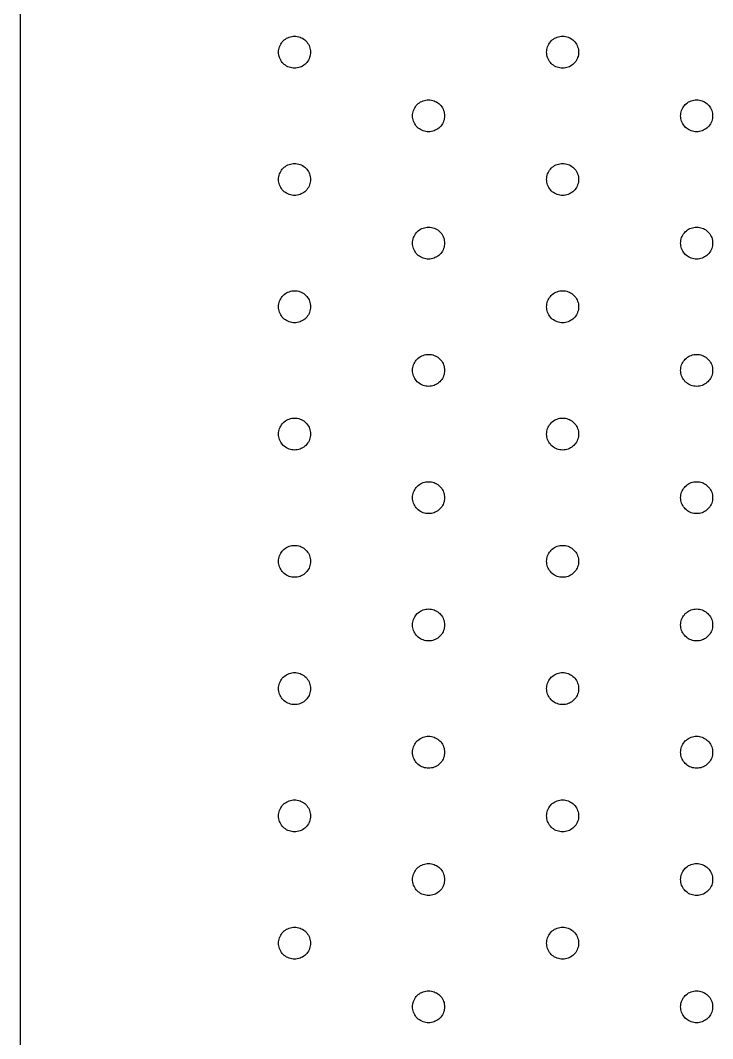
# Model space of a CAD drawing. Header units: millimetres. Extents: x 42 to 3058, y 353 to 2599.
# Drawn here: x 2550 to 2731.8, y 926.7 to 1194.1 of the extents above; entities that cross this region are included whole.
import ezdxf

# ---------------------------------------------------------------- set-up
doc = ezdxf.new("R2010")
doc.units = ezdxf.units.MM
doc.layers.add('DRAWING', color=7, linetype='Continuous')

msp = doc.modelspace()

# ---------------------------------------------------------------- linework, layer by layer
at = {"layer": 'DRAWING', "linetype": 'CONTINUOUS', "true_color": 0x111111}
msp.add_line((2550, 500), (2550, 1930), dxfattribs=at)
for points in [[(2626.2, 1185.75), (2626.18, 1185.38), (2626.14, 1185.02), (2626.06, 1184.66), (2625.95, 1184.31), (2625.81, 1183.97), (2625.64, 1183.65), (2625.44, 1183.34), (2625.22, 1183.05), (2624.97, 1182.78), (2624.7, 1182.53), (2624.41, 1182.31), (2624.1, 1182.11), (2623.77, 1181.94), (2623.44, 1181.8), (2623.09, 1181.69), (2622.73, 1181.61), (2622.37, 1181.57), (2622, 1181.55), (2621.63, 1181.57), (2621.27, 1181.61), (2620.91, 1181.69), (2620.56, 1181.8), (2620.23, 1181.94), (2619.9, 1182.11), (2619.59, 1182.31), (2619.3, 1182.53), (2619.03, 1182.78), (2618.78, 1183.05), (2618.56, 1183.34), (2618.36, 1183.65), (2618.19, 1183.97), (2618.05, 1184.31), (2617.94, 1184.66), (2617.86, 1185.02), (2617.82, 1185.38), (2617.8, 1185.75), (2617.82, 1186.12), (2617.86, 1186.48), (2617.94, 1186.84), (2618.05, 1187.19), (2618.19, 1187.52), (2618.36, 1187.85), (2618.56, 1188.16), (2618.78, 1188.45), (2619.03, 1188.72), (2619.3, 1188.97), (2619.59, 1189.19), (2619.9, 1189.39), (2620.23, 1189.56), (2620.56, 1189.7), (2620.91, 1189.81), (2621.27, 1189.89), (2621.63, 1189.93), (2622, 1189.95), (2622.37, 1189.93), (2622.73, 1189.89), (2623.09, 1189.81), (2623.44, 1189.7), (2623.77, 1189.56), (2624.1, 1189.39), (2624.41, 1189.19), (2624.7, 1188.97), (2624.97, 1188.72), (2625.22, 1188.45), (2625.44, 1188.16), (2625.64, 1187.85), (2625.81, 1187.52), (2625.95, 1187.19), (2626.06, 1186.84), (2626.14, 1186.48), (2626.18, 1186.12), (2626.2, 1185.75)], [(2696.6, 1185.75), (2696.58, 1185.38), (2696.54, 1185.02), (2696.46, 1184.66), (2696.35, 1184.31), (2696.21, 1183.97), (2696.04, 1183.65), (2695.84, 1183.34), (2695.62, 1183.05), (2695.37, 1182.78), (2695.1, 1182.53), (2694.81, 1182.31), (2694.5, 1182.11), (2694.17, 1181.94), (2693.84, 1181.8), (2693.49, 1181.69), (2693.13, 1181.61), (2692.77, 1181.57), (2692.4, 1181.55), (2692.03, 1181.57), (2691.67, 1181.61), (2691.31, 1181.69), (2690.96, 1181.8), (2690.63, 1181.94), (2690.3, 1182.11), (2689.99, 1182.31), (2689.7, 1182.53), (2689.43, 1182.78), (2689.18, 1183.05), (2688.96, 1183.34), (2688.76, 1183.65), (2688.59, 1183.97), (2688.45, 1184.31), (2688.34, 1184.66), (2688.26, 1185.02), (2688.22, 1185.38), (2688.2, 1185.75), (2688.22, 1186.12), (2688.26, 1186.48), (2688.34, 1186.84), (2688.45, 1187.19), (2688.59, 1187.52), (2688.76, 1187.85), (2688.96, 1188.16), (2689.18, 1188.45), (2689.43, 1188.72), (2689.7, 1188.97), (2689.99, 1189.19), (2690.3, 1189.39), (2690.63, 1189.56), (2690.96, 1189.7), (2691.31, 1189.81), (2691.67, 1189.89), (2692.03, 1189.93), (2692.4, 1189.95), (2692.77, 1189.93), (2693.13, 1189.89), (2693.49, 1189.81), (2693.84, 1189.7), (2694.17, 1189.56), (2694.5, 1189.39), (2694.81, 1189.19), (2695.1, 1188.97), (2695.37, 1188.72), (2695.62, 1188.45), (2695.84, 1188.16), (2696.04, 1187.85), (2696.21, 1187.52), (2696.35, 1187.19), (2696.46, 1186.84), (2696.54, 1186.48), (2696.58, 1186.12), (2696.6, 1185.75)], [(2661.4, 1169.03), (2661.38, 1168.67), (2661.34, 1168.31), (2661.26, 1167.95), (2661.15, 1167.6), (2661.01, 1167.26), (2660.84, 1166.93), (2660.64, 1166.63), (2660.42, 1166.33), (2660.17, 1166.06), (2659.9, 1165.82), (2659.61, 1165.59), (2659.3, 1165.4), (2658.97, 1165.23), (2658.64, 1165.09), (2658.29, 1164.98), (2657.93, 1164.9), (2657.57, 1164.85), (2657.2, 1164.83), (2656.83, 1164.85), (2656.47, 1164.9), (2656.11, 1164.98), (2655.76, 1165.09), (2655.43, 1165.23), (2655.1, 1165.4), (2654.79, 1165.59), (2654.5, 1165.82), (2654.23, 1166.06), (2653.98, 1166.33), (2653.76, 1166.63), (2653.56, 1166.93), (2653.39, 1167.26), (2653.25, 1167.6), (2653.14, 1167.95), (2653.06, 1168.31), (2653.02, 1168.67), (2653, 1169.03), (2653.02, 1169.4), (2653.06, 1169.76), (2653.14, 1170.12), (2653.25, 1170.47), (2653.39, 1170.81), (2653.56, 1171.13), (2653.76, 1171.44), (2653.98, 1171.73), (2654.23, 1172), (2654.5, 1172.25), (2654.79, 1172.47), (2655.1, 1172.67), (2655.43, 1172.84), (2655.76, 1172.98), (2656.11, 1173.09), (2656.47, 1173.17), (2656.83, 1173.22), (2657.2, 1173.23), (2657.57, 1173.22), (2657.93, 1173.17), (2658.29, 1173.09), (2658.64, 1172.98), (2658.97, 1172.84), (2659.3, 1172.67), (2659.61, 1172.47), (2659.9, 1172.25), (2660.17, 1172), (2660.42, 1171.73), (2660.64, 1171.44), (2660.84, 1171.13), (2661.01, 1170.81), (2661.15, 1170.47), (2661.26, 1170.12), (2661.34, 1169.76), (2661.38, 1169.4), (2661.4, 1169.03)], [(2731.8, 1169.03), (2731.78, 1168.67), (2731.74, 1168.31), (2731.66, 1167.95), (2731.55, 1167.6), (2731.41, 1167.26), (2731.24, 1166.93), (2731.04, 1166.63), (2730.82, 1166.33), (2730.57, 1166.06), (2730.3, 1165.82), (2730.01, 1165.59), (2729.7, 1165.4), (2729.37, 1165.23), (2729.04, 1165.09), (2728.69, 1164.98), (2728.33, 1164.9), (2727.97, 1164.85), (2727.6, 1164.83), (2727.23, 1164.85), (2726.87, 1164.9), (2726.51, 1164.98), (2726.16, 1165.09), (2725.83, 1165.23), (2725.5, 1165.4), (2725.19, 1165.59), (2724.9, 1165.82), (2724.63, 1166.06), (2724.38, 1166.33), (2724.16, 1166.63), (2723.96, 1166.93), (2723.79, 1167.26), (2723.65, 1167.6), (2723.54, 1167.95), (2723.46, 1168.31), (2723.42, 1168.67), (2723.4, 1169.03), (2723.42, 1169.4), (2723.46, 1169.76), (2723.54, 1170.12), (2723.65, 1170.47), (2723.79, 1170.81), (2723.96, 1171.13), (2724.16, 1171.44), (2724.38, 1171.73), (2724.63, 1172), (2724.9, 1172.25), (2725.19, 1172.47), (2725.5, 1172.67), (2725.83, 1172.84), (2726.16, 1172.98), (2726.51, 1173.09), (2726.87, 1173.17), (2727.23, 1173.22), (2727.6, 1173.23), (2727.97, 1173.22), (2728.33, 1173.17), (2728.69, 1173.09), (2729.04, 1172.98), (2729.37, 1172.84), (2729.7, 1172.67), (2730.01, 1172.47), (2730.3, 1172.25), (2730.57, 1172), (2730.82, 1171.73), (2731.04, 1171.44), (2731.24, 1171.13), (2731.41, 1170.81), (2731.55, 1170.47), (2731.66, 1170.12), (2731.74, 1169.76), (2731.78, 1169.4), (2731.8, 1169.03)], [(2626.2, 1152.32), (2626.18, 1151.95), (2626.14, 1151.59), (2626.06, 1151.23), (2625.95, 1150.88), (2625.81, 1150.54), (2625.64, 1150.22), (2625.44, 1149.91), (2625.22, 1149.62), (2624.97, 1149.35), (2624.7, 1149.1), (2624.41, 1148.88), (2624.1, 1148.68), (2623.77, 1148.51), (2623.44, 1148.37), (2623.09, 1148.26), (2622.73, 1148.18), (2622.37, 1148.14), (2622, 1148.12), (2621.63, 1148.14), (2621.27, 1148.18), (2620.91, 1148.26), (2620.56, 1148.37), (2620.23, 1148.51), (2619.9, 1148.68), (2619.59, 1148.88), (2619.3, 1149.1), (2619.03, 1149.35), (2618.78, 1149.62), (2618.56, 1149.91), (2618.36, 1150.22), (2618.19, 1150.54), (2618.05, 1150.88), (2617.94, 1151.23), (2617.86, 1151.59), (2617.82, 1151.95), (2617.8, 1152.32), (2617.82, 1152.69), (2617.86, 1153.05), (2617.94, 1153.41), (2618.05, 1153.76), (2618.19, 1154.09), (2618.36, 1154.42), (2618.56, 1154.73), (2618.78, 1155.02), (2619.03, 1155.29), (2619.3, 1155.54), (2619.59, 1155.76), (2619.9, 1155.96), (2620.23, 1156.13), (2620.56, 1156.27), (2620.91, 1156.38), (2621.27, 1156.46), (2621.63, 1156.5), (2622, 1156.52), (2622.37, 1156.5), (2622.73, 1156.46), (2623.09, 1156.38), (2623.44, 1156.27), (2623.77, 1156.13), (2624.1, 1155.96), (2624.41, 1155.76), (2624.7, 1155.54), (2624.97, 1155.29), (2625.22, 1155.02), (2625.44, 1154.73), (2625.64, 1154.42), (2625.81, 1154.09), (2625.95, 1153.76), (2626.06, 1153.41), (2626.14, 1153.05), (2626.18, 1152.69), (2626.2, 1152.32)], [(2696.6, 1152.32), (2696.58, 1151.95), (2696.54, 1151.59), (2696.46, 1151.23), (2696.35, 1150.88), (2696.21, 1150.54), (2696.04, 1150.22), (2695.84, 1149.91), (2695.62, 1149.62), (2695.37, 1149.35), (2695.1, 1149.1), (2694.81, 1148.88), (2694.5, 1148.68), (2694.17, 1148.51), (2693.84, 1148.37), (2693.49, 1148.26), (2693.13, 1148.18), (2692.77, 1148.14), (2692.4, 1148.12), (2692.03, 1148.14), (2691.67, 1148.18), (2691.31, 1148.26), (2690.96, 1148.37), (2690.63, 1148.51), (2690.3, 1148.68), (2689.99, 1148.88), (2689.7, 1149.1), (2689.43, 1149.35), (2689.18, 1149.62), (2688.96, 1149.91), (2688.76, 1150.22), (2688.59, 1150.54), (2688.45, 1150.88), (2688.34, 1151.23), (2688.26, 1151.59), (2688.22, 1151.95), (2688.2, 1152.32), (2688.22, 1152.69), (2688.26, 1153.05), (2688.34, 1153.41), (2688.45, 1153.76), (2688.59, 1154.09), (2688.76, 1154.42), (2688.96, 1154.73), (2689.18, 1155.02), (2689.43, 1155.29), (2689.7, 1155.54), (2689.99, 1155.76), (2690.3, 1155.96), (2690.63, 1156.13), (2690.96, 1156.27), (2691.31, 1156.38), (2691.67, 1156.46), (2692.03, 1156.5), (2692.4, 1156.52), (2692.77, 1156.5), (2693.13, 1156.46), (2693.49, 1156.38), (2693.84, 1156.27), (2694.17, 1156.13), (2694.5, 1155.96), (2694.81, 1155.76), (2695.1, 1155.54), (2695.37, 1155.29), (2695.62, 1155.02), (2695.84, 1154.73), (2696.04, 1154.42), (2696.21, 1154.09), (2696.35, 1153.76), (2696.46, 1153.41), (2696.54, 1153.05), (2696.58, 1152.69), (2696.6, 1152.32)], [(2661.4, 1135.61), (2661.38, 1135.24), (2661.34, 1134.88), (2661.26, 1134.52), (2661.15, 1134.17), (2661.01, 1133.83), (2660.84, 1133.51), (2660.64, 1133.2), (2660.42, 1132.91), (2660.17, 1132.64), (2659.9, 1132.39), (2659.61, 1132.16), (2659.3, 1131.97), (2658.97, 1131.8), (2658.64, 1131.66), (2658.29, 1131.55), (2657.93, 1131.47), (2657.57, 1131.42), (2657.2, 1131.41), (2656.83, 1131.42), (2656.47, 1131.47), (2656.11, 1131.55), (2655.76, 1131.66), (2655.43, 1131.8), (2655.1, 1131.97), (2654.79, 1132.16), (2654.5, 1132.39), (2654.23, 1132.64), (2653.98, 1132.91), (2653.76, 1133.2), (2653.56, 1133.51), (2653.39, 1133.83), (2653.25, 1134.17), (2653.14, 1134.52), (2653.06, 1134.88), (2653.02, 1135.24), (2653, 1135.61), (2653.02, 1135.97), (2653.06, 1136.33), (2653.14, 1136.69), (2653.25, 1137.04), (2653.39, 1137.38), (2653.56, 1137.71), (2653.76, 1138.01), (2653.98, 1138.3), (2654.23, 1138.57), (2654.5, 1138.82), (2654.79, 1139.05), (2655.1, 1139.24), (2655.43, 1139.41), (2655.76, 1139.55), (2656.11, 1139.66), (2656.47, 1139.74), (2656.83, 1139.79), (2657.2, 1139.81), (2657.57, 1139.79), (2657.93, 1139.74), (2658.29, 1139.66), (2658.64, 1139.55), (2658.97, 1139.41), (2659.3, 1139.24), (2659.61, 1139.05), (2659.9, 1138.82), (2660.17, 1138.57), (2660.42, 1138.3), (2660.64, 1138.01), (2660.84, 1137.71), (2661.01, 1137.38), (2661.15, 1137.04), (2661.26, 1136.69), (2661.34, 1136.33), (2661.38, 1135.97), (2661.4, 1135.61)], [(2731.8, 1135.61), (2731.78, 1135.24), (2731.74, 1134.88), (2731.66, 1134.52), (2731.55, 1134.17), (2731.41, 1133.83), (2731.24, 1133.51), (2731.04, 1133.2), (2730.82, 1132.91), (2730.57, 1132.64), (2730.3, 1132.39), (2730.01, 1132.16), (2729.7, 1131.97), (2729.37, 1131.8), (2729.04, 1131.66), (2728.69, 1131.55), (2728.33, 1131.47), (2727.97, 1131.42), (2727.6, 1131.41), (2727.23, 1131.42), (2726.87, 1131.47), (2726.51, 1131.55), (2726.16, 1131.66), (2725.83, 1131.8), (2725.5, 1131.97), (2725.19, 1132.16), (2724.9, 1132.39), (2724.63, 1132.64), (2724.38, 1132.91), (2724.16, 1133.2), (2723.96, 1133.51), (2723.79, 1133.83), (2723.65, 1134.17), (2723.54, 1134.52), (2723.46, 1134.88), (2723.42, 1135.24), (2723.4, 1135.61), (2723.42, 1135.97), (2723.46, 1136.33), (2723.54, 1136.69), (2723.65, 1137.04), (2723.79, 1137.38), (2723.96, 1137.71), (2724.16, 1138.01), (2724.38, 1138.3), (2724.63, 1138.57), (2724.9, 1138.82), (2725.19, 1139.05), (2725.5, 1139.24), (2725.83, 1139.41), (2726.16, 1139.55), (2726.51, 1139.66), (2726.87, 1139.74), (2727.23, 1139.79), (2727.6, 1139.81), (2727.97, 1139.79), (2728.33, 1139.74), (2728.69, 1139.66), (2729.04, 1139.55), (2729.37, 1139.41), (2729.7, 1139.24), (2730.01, 1139.05), (2730.3, 1138.82), (2730.57, 1138.57), (2730.82, 1138.3), (2731.04, 1138.01), (2731.24, 1137.71), (2731.41, 1137.38), (2731.55, 1137.04), (2731.66, 1136.69), (2731.74, 1136.33), (2731.78, 1135.97), (2731.8, 1135.61)], [(2626.2, 1118.89), (2626.18, 1118.52), (2626.14, 1118.16), (2626.06, 1117.8), (2625.95, 1117.45), (2625.81, 1117.12), (2625.64, 1116.79), (2625.44, 1116.48), (2625.22, 1116.19), (2624.97, 1115.92), (2624.7, 1115.67), (2624.41, 1115.45), (2624.1, 1115.25), (2623.77, 1115.08), (2623.44, 1114.94), (2623.09, 1114.83), (2622.73, 1114.75), (2622.37, 1114.71), (2622, 1114.69), (2621.63, 1114.71), (2621.27, 1114.75), (2620.91, 1114.83), (2620.56, 1114.94), (2620.23, 1115.08), (2619.9, 1115.25), (2619.59, 1115.45), (2619.3, 1115.67), (2619.03, 1115.92), (2618.78, 1116.19), (2618.56, 1116.48), (2618.36, 1116.79), (2618.19, 1117.12), (2618.05, 1117.45), (2617.94, 1117.8), (2617.86, 1118.16), (2617.82, 1118.52), (2617.8, 1118.89), (2617.82, 1119.26), (2617.86, 1119.62), (2617.94, 1119.98), (2618.05, 1120.33), (2618.19, 1120.67), (2618.36, 1120.99), (2618.56, 1121.3), (2618.78, 1121.59), (2619.03, 1121.86), (2619.3, 1122.11), (2619.59, 1122.33), (2619.9, 1122.53), (2620.23, 1122.7), (2620.56, 1122.84), (2620.91, 1122.95), (2621.27, 1123.03), (2621.63, 1123.07), (2622, 1123.09), (2622.37, 1123.07), (2622.73, 1123.03), (2623.09, 1122.95), (2623.44, 1122.84), (2623.77, 1122.7), (2624.1, 1122.53), (2624.41, 1122.33), (2624.7, 1122.11), (2624.97, 1121.86), (2625.22, 1121.59), (2625.44, 1121.3), (2625.64, 1120.99), (2625.81, 1120.67), (2625.95, 1120.33), (2626.06, 1119.98), (2626.14, 1119.62), (2626.18, 1119.26), (2626.2, 1118.89)], [(2696.6, 1118.89), (2696.58, 1118.52), (2696.54, 1118.16), (2696.46, 1117.8), (2696.35, 1117.45), (2696.21, 1117.12), (2696.04, 1116.79), (2695.84, 1116.48), (2695.62, 1116.19), (2695.37, 1115.92), (2695.1, 1115.67), (2694.81, 1115.45), (2694.5, 1115.25), (2694.17, 1115.08), (2693.84, 1114.94), (2693.49, 1114.83), (2693.13, 1114.75), (2692.77, 1114.71), (2692.4, 1114.69), (2692.03, 1114.71), (2691.67, 1114.75), (2691.31, 1114.83), (2690.96, 1114.94), (2690.63, 1115.08), (2690.3, 1115.25), (2689.99, 1115.45), (2689.7, 1115.67), (2689.43, 1115.92), (2689.18, 1116.19), (2688.96, 1116.48), (2688.76, 1116.79), (2688.59, 1117.12), (2688.45, 1117.45), (2688.34, 1117.8), (2688.26, 1118.16), (2688.22, 1118.52), (2688.2, 1118.89), (2688.22, 1119.26), (2688.26, 1119.62), (2688.34, 1119.98), (2688.45, 1120.33), (2688.59, 1120.67), (2688.76, 1120.99), (2688.96, 1121.3), (2689.18, 1121.59), (2689.43, 1121.86), (2689.7, 1122.11), (2689.99, 1122.33), (2690.3, 1122.53), (2690.63, 1122.7), (2690.96, 1122.84), (2691.31, 1122.95), (2691.67, 1123.03), (2692.03, 1123.07), (2692.4, 1123.09), (2692.77, 1123.07), (2693.13, 1123.03), (2693.49, 1122.95), (2693.84, 1122.84), (2694.17, 1122.7), (2694.5, 1122.53), (2694.81, 1122.33), (2695.1, 1122.11), (2695.37, 1121.86), (2695.62, 1121.59), (2695.84, 1121.3), (2696.04, 1120.99), (2696.21, 1120.67), (2696.35, 1120.33), (2696.46, 1119.98), (2696.54, 1119.62), (2696.58, 1119.26), (2696.6, 1118.89)], [(2661.4, 1102.18), (2661.38, 1101.81), (2661.34, 1101.45), (2661.26, 1101.09), (2661.15, 1100.74), (2661.01, 1100.4), (2660.84, 1100.08), (2660.64, 1099.77), (2660.42, 1099.48), (2660.17, 1099.21), (2659.9, 1098.96), (2659.61, 1098.74), (2659.3, 1098.54), (2658.97, 1098.37), (2658.64, 1098.23), (2658.29, 1098.12), (2657.93, 1098.04), (2657.57, 1097.99), (2657.2, 1097.98), (2656.83, 1097.99), (2656.47, 1098.04), (2656.11, 1098.12), (2655.76, 1098.23), (2655.43, 1098.37), (2655.1, 1098.54), (2654.79, 1098.74), (2654.5, 1098.96), (2654.23, 1099.21), (2653.98, 1099.48), (2653.76, 1099.77), (2653.56, 1100.08), (2653.39, 1100.4), (2653.25, 1100.74), (2653.14, 1101.09), (2653.06, 1101.45), (2653.02, 1101.81), (2653, 1102.18), (2653.02, 1102.54), (2653.06, 1102.9), (2653.14, 1103.26), (2653.25, 1103.61), (2653.39, 1103.95), (2653.56, 1104.28), (2653.76, 1104.58), (2653.98, 1104.88), (2654.23, 1105.15), (2654.5, 1105.39), (2654.79, 1105.62), (2655.1, 1105.81), (2655.43, 1105.98), (2655.76, 1106.12), (2656.11, 1106.23), (2656.47, 1106.31), (2656.83, 1106.36), (2657.2, 1106.38), (2657.57, 1106.36), (2657.93, 1106.31), (2658.29, 1106.23), (2658.64, 1106.12), (2658.97, 1105.98), (2659.3, 1105.81), (2659.61, 1105.62), (2659.9, 1105.39), (2660.17, 1105.15), (2660.42, 1104.88), (2660.64, 1104.58), (2660.84, 1104.28), (2661.01, 1103.95), (2661.15, 1103.61), (2661.26, 1103.26), (2661.34, 1102.9), (2661.38, 1102.54), (2661.4, 1102.18)], [(2731.8, 1102.18), (2731.78, 1101.81), (2731.74, 1101.45), (2731.66, 1101.09), (2731.55, 1100.74), (2731.41, 1100.4), (2731.24, 1100.08), (2731.04, 1099.77), (2730.82, 1099.48), (2730.57, 1099.21), (2730.3, 1098.96), (2730.01, 1098.74), (2729.7, 1098.54), (2729.37, 1098.37), (2729.04, 1098.23), (2728.69, 1098.12), (2728.33, 1098.04), (2727.97, 1097.99), (2727.6, 1097.98), (2727.23, 1097.99), (2726.87, 1098.04), (2726.51, 1098.12), (2726.16, 1098.23), (2725.83, 1098.37), (2725.5, 1098.54), (2725.19, 1098.74), (2724.9, 1098.96), (2724.63, 1099.21), (2724.38, 1099.48), (2724.16, 1099.77), (2723.96, 1100.08), (2723.79, 1100.4), (2723.65, 1100.74), (2723.54, 1101.09), (2723.46, 1101.45), (2723.42, 1101.81), (2723.4, 1102.18), (2723.42, 1102.54), (2723.46, 1102.9), (2723.54, 1103.26), (2723.65, 1103.61), (2723.79, 1103.95), (2723.96, 1104.28), (2724.16, 1104.58), (2724.38, 1104.88), (2724.63, 1105.15), (2724.9, 1105.39), (2725.19, 1105.62), (2725.5, 1105.81), (2725.83, 1105.98), (2726.16, 1106.12), (2726.51, 1106.23), (2726.87, 1106.31), (2727.23, 1106.36), (2727.6, 1106.38), (2727.97, 1106.36), (2728.33, 1106.31), (2728.69, 1106.23), (2729.04, 1106.12), (2729.37, 1105.98), (2729.7, 1105.81), (2730.01, 1105.62), (2730.3, 1105.39), (2730.57, 1105.15), (2730.82, 1104.88), (2731.04, 1104.58), (2731.24, 1104.28), (2731.41, 1103.95), (2731.55, 1103.61), (2731.66, 1103.26), (2731.74, 1102.9), (2731.78, 1102.54), (2731.8, 1102.18)], [(2626.2, 1085.46), (2626.18, 1085.09), (2626.14, 1084.73), (2626.06, 1084.37), (2625.95, 1084.02), (2625.81, 1083.69), (2625.64, 1083.36), (2625.44, 1083.05), (2625.22, 1082.76), (2624.97, 1082.49), (2624.7, 1082.24), (2624.41, 1082.02), (2624.1, 1081.82), (2623.77, 1081.65), (2623.44, 1081.51), (2623.09, 1081.4), (2622.73, 1081.32), (2622.37, 1081.28), (2622, 1081.26), (2621.63, 1081.28), (2621.27, 1081.32), (2620.91, 1081.4), (2620.56, 1081.51), (2620.23, 1081.65), (2619.9, 1081.82), (2619.59, 1082.02), (2619.3, 1082.24), (2619.03, 1082.49), (2618.78, 1082.76), (2618.56, 1083.05), (2618.36, 1083.36), (2618.19, 1083.69), (2618.05, 1084.02), (2617.94, 1084.37), (2617.86, 1084.73), (2617.82, 1085.09), (2617.8, 1085.46), (2617.82, 1085.83), (2617.86, 1086.19), (2617.94, 1086.55), (2618.05, 1086.9), (2618.19, 1087.24), (2618.36, 1087.56), (2618.56, 1087.87), (2618.78, 1088.16), (2619.03, 1088.43), (2619.3, 1088.68), (2619.59, 1088.9), (2619.9, 1089.1), (2620.23, 1089.27), (2620.56, 1089.41), (2620.91, 1089.52), (2621.27, 1089.6), (2621.63, 1089.64), (2622, 1089.66), (2622.37, 1089.64), (2622.73, 1089.6), (2623.09, 1089.52), (2623.44, 1089.41), (2623.77, 1089.27), (2624.1, 1089.1), (2624.41, 1088.9), (2624.7, 1088.68), (2624.97, 1088.43), (2625.22, 1088.16), (2625.44, 1087.87), (2625.64, 1087.56), (2625.81, 1087.24), (2625.95, 1086.9), (2626.06, 1086.55), (2626.14, 1086.19), (2626.18, 1085.83), (2626.2, 1085.46)], [(2696.6, 1085.46), (2696.58, 1085.09), (2696.54, 1084.73), (2696.46, 1084.37), (2696.35, 1084.02), (2696.21, 1083.69), (2696.04, 1083.36), (2695.84, 1083.05), (2695.62, 1082.76), (2695.37, 1082.49), (2695.1, 1082.24), (2694.81, 1082.02), (2694.5, 1081.82), (2694.17, 1081.65), (2693.84, 1081.51), (2693.49, 1081.4), (2693.13, 1081.32), (2692.77, 1081.28), (2692.4, 1081.26), (2692.03, 1081.28), (2691.67, 1081.32), (2691.31, 1081.4), (2690.96, 1081.51), (2690.63, 1081.65), (2690.3, 1081.82), (2689.99, 1082.02), (2689.7, 1082.24), (2689.43, 1082.49), (2689.18, 1082.76), (2688.96, 1083.05), (2688.76, 1083.36), (2688.59, 1083.69), (2688.45, 1084.02), (2688.34, 1084.37), (2688.26, 1084.73), (2688.22, 1085.09), (2688.2, 1085.46), (2688.22, 1085.83), (2688.26, 1086.19), (2688.34, 1086.55), (2688.45, 1086.9), (2688.59, 1087.24), (2688.76, 1087.56), (2688.96, 1087.87), (2689.18, 1088.16), (2689.43, 1088.43), (2689.7, 1088.68), (2689.99, 1088.9), (2690.3, 1089.1), (2690.63, 1089.27), (2690.96, 1089.41), (2691.31, 1089.52), (2691.67, 1089.6), (2692.03, 1089.64), (2692.4, 1089.66), (2692.77, 1089.64), (2693.13, 1089.6), (2693.49, 1089.52), (2693.84, 1089.41), (2694.17, 1089.27), (2694.5, 1089.1), (2694.81, 1088.9), (2695.1, 1088.68), (2695.37, 1088.43), (2695.62, 1088.16), (2695.84, 1087.87), (2696.04, 1087.56), (2696.21, 1087.24), (2696.35, 1086.9), (2696.46, 1086.55), (2696.54, 1086.19), (2696.58, 1085.83), (2696.6, 1085.46)], [(2661.4, 1068.75), (2661.38, 1068.38), (2661.34, 1068.02), (2661.26, 1067.66), (2661.15, 1067.31), (2661.01, 1066.97), (2660.84, 1066.65), (2660.64, 1066.34), (2660.42, 1066.05), (2660.17, 1065.78), (2659.9, 1065.53), (2659.61, 1065.31), (2659.3, 1065.11), (2658.97, 1064.94), (2658.64, 1064.8), (2658.29, 1064.69), (2657.93, 1064.61), (2657.57, 1064.56), (2657.2, 1064.55), (2656.83, 1064.56), (2656.47, 1064.61), (2656.11, 1064.69), (2655.76, 1064.8), (2655.43, 1064.94), (2655.1, 1065.11), (2654.79, 1065.31), (2654.5, 1065.53), (2654.23, 1065.78), (2653.98, 1066.05), (2653.76, 1066.34), (2653.56, 1066.65), (2653.39, 1066.97), (2653.25, 1067.31), (2653.14, 1067.66), (2653.06, 1068.02), (2653.02, 1068.38), (2653, 1068.75), (2653.02, 1069.11), (2653.06, 1069.48), (2653.14, 1069.83), (2653.25, 1070.18), (2653.39, 1070.52), (2653.56, 1070.85), (2653.76, 1071.16), (2653.98, 1071.45), (2654.23, 1071.72), (2654.5, 1071.96), (2654.79, 1072.19), (2655.1, 1072.38), (2655.43, 1072.55), (2655.76, 1072.69), (2656.11, 1072.8), (2656.47, 1072.88), (2656.83, 1072.93), (2657.2, 1072.95), (2657.57, 1072.93), (2657.93, 1072.88), (2658.29, 1072.8), (2658.64, 1072.69), (2658.97, 1072.55), (2659.3, 1072.38), (2659.61, 1072.19), (2659.9, 1071.96), (2660.17, 1071.72), (2660.42, 1071.45), (2660.64, 1071.16), (2660.84, 1070.85), (2661.01, 1070.52), (2661.15, 1070.18), (2661.26, 1069.83), (2661.34, 1069.48), (2661.38, 1069.11), (2661.4, 1068.75)], [(2731.8, 1068.75), (2731.78, 1068.38), (2731.74, 1068.02), (2731.66, 1067.66), (2731.55, 1067.31), (2731.41, 1066.97), (2731.24, 1066.65), (2731.04, 1066.34), (2730.82, 1066.05), (2730.57, 1065.78), (2730.3, 1065.53), (2730.01, 1065.31), (2729.7, 1065.11), (2729.37, 1064.94), (2729.04, 1064.8), (2728.69, 1064.69), (2728.33, 1064.61), (2727.97, 1064.56), (2727.6, 1064.55), (2727.23, 1064.56), (2726.87, 1064.61), (2726.51, 1064.69), (2726.16, 1064.8), (2725.83, 1064.94), (2725.5, 1065.11), (2725.19, 1065.31), (2724.9, 1065.53), (2724.63, 1065.78), (2724.38, 1066.05), (2724.16, 1066.34), (2723.96, 1066.65), (2723.79, 1066.97), (2723.65, 1067.31), (2723.54, 1067.66), (2723.46, 1068.02), (2723.42, 1068.38), (2723.4, 1068.75), (2723.42, 1069.11), (2723.46, 1069.48), (2723.54, 1069.83), (2723.65, 1070.18), (2723.79, 1070.52), (2723.96, 1070.85), (2724.16, 1071.16), (2724.38, 1071.45), (2724.63, 1071.72), (2724.9, 1071.96), (2725.19, 1072.19), (2725.5, 1072.38), (2725.83, 1072.55), (2726.16, 1072.69), (2726.51, 1072.8), (2726.87, 1072.88), (2727.23, 1072.93), (2727.6, 1072.95), (2727.97, 1072.93), (2728.33, 1072.88), (2728.69, 1072.8), (2729.04, 1072.69), (2729.37, 1072.55), (2729.7, 1072.38), (2730.01, 1072.19), (2730.3, 1071.96), (2730.57, 1071.72), (2730.82, 1071.45), (2731.04, 1071.16), (2731.24, 1070.85), (2731.41, 1070.52), (2731.55, 1070.18), (2731.66, 1069.83), (2731.74, 1069.48), (2731.78, 1069.11), (2731.8, 1068.75)], [(2626.2, 1052.03), (2626.18, 1051.67), (2626.14, 1051.3), (2626.06, 1050.94), (2625.95, 1050.59), (2625.81, 1050.26), (2625.64, 1049.93), (2625.44, 1049.62), (2625.22, 1049.33), (2624.97, 1049.06), (2624.7, 1048.81), (2624.41, 1048.59), (2624.1, 1048.39), (2623.77, 1048.22), (2623.44, 1048.08), (2623.09, 1047.97), (2622.73, 1047.9), (2622.37, 1047.85), (2622, 1047.83), (2621.63, 1047.85), (2621.27, 1047.9), (2620.91, 1047.97), (2620.56, 1048.08), (2620.23, 1048.22), (2619.9, 1048.39), (2619.59, 1048.59), (2619.3, 1048.81), (2619.03, 1049.06), (2618.78, 1049.33), (2618.56, 1049.62), (2618.36, 1049.93), (2618.19, 1050.26), (2618.05, 1050.59), (2617.94, 1050.94), (2617.86, 1051.3), (2617.82, 1051.67), (2617.8, 1052.03), (2617.82, 1052.4), (2617.86, 1052.76), (2617.94, 1053.12), (2618.05, 1053.47), (2618.19, 1053.81), (2618.36, 1054.13), (2618.56, 1054.44), (2618.78, 1054.73), (2619.03, 1055), (2619.3, 1055.25), (2619.59, 1055.47), (2619.9, 1055.67), (2620.23, 1055.84), (2620.56, 1055.98), (2620.91, 1056.09), (2621.27, 1056.17), (2621.63, 1056.22), (2622, 1056.23), (2622.37, 1056.22), (2622.73, 1056.17), (2623.09, 1056.09), (2623.44, 1055.98), (2623.77, 1055.84), (2624.1, 1055.67), (2624.41, 1055.47), (2624.7, 1055.25), (2624.97, 1055), (2625.22, 1054.73), (2625.44, 1054.44), (2625.64, 1054.13), (2625.81, 1053.81), (2625.95, 1053.47), (2626.06, 1053.12), (2626.14, 1052.76), (2626.18, 1052.4), (2626.2, 1052.03)], [(2696.6, 1052.03), (2696.58, 1051.67), (2696.54, 1051.3), (2696.46, 1050.94), (2696.35, 1050.59), (2696.21, 1050.26), (2696.04, 1049.93), (2695.84, 1049.62), (2695.62, 1049.33), (2695.37, 1049.06), (2695.1, 1048.81), (2694.81, 1048.59), (2694.5, 1048.39), (2694.17, 1048.22), (2693.84, 1048.08), (2693.49, 1047.97), (2693.13, 1047.9), (2692.77, 1047.85), (2692.4, 1047.83), (2692.03, 1047.85), (2691.67, 1047.9), (2691.31, 1047.97), (2690.96, 1048.08), (2690.63, 1048.22), (2690.3, 1048.39), (2689.99, 1048.59), (2689.7, 1048.81), (2689.43, 1049.06), (2689.18, 1049.33), (2688.96, 1049.62), (2688.76, 1049.93), (2688.59, 1050.26), (2688.45, 1050.59), (2688.34, 1050.94), (2688.26, 1051.3), (2688.22, 1051.67), (2688.2, 1052.03), (2688.22, 1052.4), (2688.26, 1052.76), (2688.34, 1053.12), (2688.45, 1053.47), (2688.59, 1053.81), (2688.76, 1054.13), (2688.96, 1054.44), (2689.18, 1054.73), (2689.43, 1055), (2689.7, 1055.25), (2689.99, 1055.47), (2690.3, 1055.67), (2690.63, 1055.84), (2690.96, 1055.98), (2691.31, 1056.09), (2691.67, 1056.17), (2692.03, 1056.22), (2692.4, 1056.23), (2692.77, 1056.22), (2693.13, 1056.17), (2693.49, 1056.09), (2693.84, 1055.98), (2694.17, 1055.84), (2694.5, 1055.67), (2694.81, 1055.47), (2695.1, 1055.25), (2695.37, 1055), (2695.62, 1054.73), (2695.84, 1054.44), (2696.04, 1054.13), (2696.21, 1053.81), (2696.35, 1053.47), (2696.46, 1053.12), (2696.54, 1052.76), (2696.58, 1052.4), (2696.6, 1052.03)], [(2661.4, 1035.32), (2661.38, 1034.95), (2661.34, 1034.59), (2661.26, 1034.23), (2661.15, 1033.88), (2661.01, 1033.54), (2660.84, 1033.22), (2660.64, 1032.91), (2660.42, 1032.62), (2660.17, 1032.35), (2659.9, 1032.1), (2659.61, 1031.88), (2659.3, 1031.68), (2658.97, 1031.51), (2658.64, 1031.37), (2658.29, 1031.26), (2657.93, 1031.18), (2657.57, 1031.13), (2657.2, 1031.12), (2656.83, 1031.13), (2656.47, 1031.18), (2656.11, 1031.26), (2655.76, 1031.37), (2655.43, 1031.51), (2655.1, 1031.68), (2654.79, 1031.88), (2654.5, 1032.1), (2654.23, 1032.35), (2653.98, 1032.62), (2653.76, 1032.91), (2653.56, 1033.22), (2653.39, 1033.54), (2653.25, 1033.88), (2653.14, 1034.23), (2653.06, 1034.59), (2653.02, 1034.95), (2653, 1035.32), (2653.02, 1035.68), (2653.06, 1036.05), (2653.14, 1036.4), (2653.25, 1036.75), (2653.39, 1037.09), (2653.56, 1037.42), (2653.76, 1037.73), (2653.98, 1038.02), (2654.23, 1038.29), (2654.5, 1038.53), (2654.79, 1038.76), (2655.1, 1038.95), (2655.43, 1039.12), (2655.76, 1039.26), (2656.11, 1039.37), (2656.47, 1039.45), (2656.83, 1039.5), (2657.2, 1039.52), (2657.57, 1039.5), (2657.93, 1039.45), (2658.29, 1039.37), (2658.64, 1039.26), (2658.97, 1039.12), (2659.3, 1038.95), (2659.61, 1038.76), (2659.9, 1038.53), (2660.17, 1038.29), (2660.42, 1038.02), (2660.64, 1037.73), (2660.84, 1037.42), (2661.01, 1037.09), (2661.15, 1036.75), (2661.26, 1036.4), (2661.34, 1036.05), (2661.38, 1035.68), (2661.4, 1035.32)], [(2731.8, 1035.32), (2731.78, 1034.95), (2731.74, 1034.59), (2731.66, 1034.23), (2731.55, 1033.88), (2731.41, 1033.54), (2731.24, 1033.22), (2731.04, 1032.91), (2730.82, 1032.62), (2730.57, 1032.35), (2730.3, 1032.1), (2730.01, 1031.88), (2729.7, 1031.68), (2729.37, 1031.51), (2729.04, 1031.37), (2728.69, 1031.26), (2728.33, 1031.18), (2727.97, 1031.13), (2727.6, 1031.12), (2727.23, 1031.13), (2726.87, 1031.18), (2726.51, 1031.26), (2726.16, 1031.37), (2725.83, 1031.51), (2725.5, 1031.68), (2725.19, 1031.88), (2724.9, 1032.1), (2724.63, 1032.35), (2724.38, 1032.62), (2724.16, 1032.91), (2723.96, 1033.22), (2723.79, 1033.54), (2723.65, 1033.88), (2723.54, 1034.23), (2723.46, 1034.59), (2723.42, 1034.95), (2723.4, 1035.32), (2723.42, 1035.68), (2723.46, 1036.05), (2723.54, 1036.4), (2723.65, 1036.75), (2723.79, 1037.09), (2723.96, 1037.42), (2724.16, 1037.73), (2724.38, 1038.02), (2724.63, 1038.29), (2724.9, 1038.53), (2725.19, 1038.76), (2725.5, 1038.95), (2725.83, 1039.12), (2726.16, 1039.26), (2726.51, 1039.37), (2726.87, 1039.45), (2727.23, 1039.5), (2727.6, 1039.52), (2727.97, 1039.5), (2728.33, 1039.45), (2728.69, 1039.37), (2729.04, 1039.26), (2729.37, 1039.12), (2729.7, 1038.95), (2730.01, 1038.76), (2730.3, 1038.53), (2730.57, 1038.29), (2730.82, 1038.02), (2731.04, 1037.73), (2731.24, 1037.42), (2731.41, 1037.09), (2731.55, 1036.75), (2731.66, 1036.4), (2731.74, 1036.05), (2731.78, 1035.68), (2731.8, 1035.32)], [(2626.2, 1018.6), (2626.18, 1018.24), (2626.14, 1017.87), (2626.06, 1017.51), (2625.95, 1017.17), (2625.81, 1016.83), (2625.64, 1016.5), (2625.44, 1016.19), (2625.22, 1015.9), (2624.97, 1015.63), (2624.7, 1015.38), (2624.41, 1015.16), (2624.1, 1014.96), (2623.77, 1014.8), (2623.44, 1014.66), (2623.09, 1014.55), (2622.73, 1014.47), (2622.37, 1014.42), (2622, 1014.4), (2621.63, 1014.42), (2621.27, 1014.47), (2620.91, 1014.55), (2620.56, 1014.66), (2620.23, 1014.8), (2619.9, 1014.96), (2619.59, 1015.16), (2619.3, 1015.38), (2619.03, 1015.63), (2618.78, 1015.9), (2618.56, 1016.19), (2618.36, 1016.5), (2618.19, 1016.83), (2618.05, 1017.17), (2617.94, 1017.51), (2617.86, 1017.87), (2617.82, 1018.24), (2617.8, 1018.6), (2617.82, 1018.97), (2617.86, 1019.33), (2617.94, 1019.69), (2618.05, 1020.04), (2618.19, 1020.38), (2618.36, 1020.7), (2618.56, 1021.01), (2618.78, 1021.3), (2619.03, 1021.57), (2619.3, 1021.82), (2619.59, 1022.04), (2619.9, 1022.24), (2620.23, 1022.41), (2620.56, 1022.55), (2620.91, 1022.66), (2621.27, 1022.74), (2621.63, 1022.79), (2622, 1022.8), (2622.37, 1022.79), (2622.73, 1022.74), (2623.09, 1022.66), (2623.44, 1022.55), (2623.77, 1022.41), (2624.1, 1022.24), (2624.41, 1022.04), (2624.7, 1021.82), (2624.97, 1021.57), (2625.22, 1021.3), (2625.44, 1021.01), (2625.64, 1020.7), (2625.81, 1020.38), (2625.95, 1020.04), (2626.06, 1019.69), (2626.14, 1019.33), (2626.18, 1018.97), (2626.2, 1018.6)], [(2696.6, 1018.6), (2696.58, 1018.24), (2696.54, 1017.87), (2696.46, 1017.51), (2696.35, 1017.17), (2696.21, 1016.83), (2696.04, 1016.5), (2695.84, 1016.19), (2695.62, 1015.9), (2695.37, 1015.63), (2695.1, 1015.38), (2694.81, 1015.16), (2694.5, 1014.96), (2694.17, 1014.8), (2693.84, 1014.66), (2693.49, 1014.55), (2693.13, 1014.47), (2692.77, 1014.42), (2692.4, 1014.4), (2692.03, 1014.42), (2691.67, 1014.47), (2691.31, 1014.55), (2690.96, 1014.66), (2690.63, 1014.8), (2690.3, 1014.96), (2689.99, 1015.16), (2689.7, 1015.38), (2689.43, 1015.63), (2689.18, 1015.9), (2688.96, 1016.19), (2688.76, 1016.5), (2688.59, 1016.83), (2688.45, 1017.17), (2688.34, 1017.51), (2688.26, 1017.87), (2688.22, 1018.24), (2688.2, 1018.6), (2688.22, 1018.97), (2688.26, 1019.33), (2688.34, 1019.69), (2688.45, 1020.04), (2688.59, 1020.38), (2688.76, 1020.7), (2688.96, 1021.01), (2689.18, 1021.3), (2689.43, 1021.57), (2689.7, 1021.82), (2689.99, 1022.04), (2690.3, 1022.24), (2690.63, 1022.41), (2690.96, 1022.55), (2691.31, 1022.66), (2691.67, 1022.74), (2692.03, 1022.79), (2692.4, 1022.8), (2692.77, 1022.79), (2693.13, 1022.74), (2693.49, 1022.66), (2693.84, 1022.55), (2694.17, 1022.41), (2694.5, 1022.24), (2694.81, 1022.04), (2695.1, 1021.82), (2695.37, 1021.57), (2695.62, 1021.3), (2695.84, 1021.01), (2696.04, 1020.7), (2696.21, 1020.38), (2696.35, 1020.04), (2696.46, 1019.69), (2696.54, 1019.33), (2696.58, 1018.97), (2696.6, 1018.6)], [(2661.4, 1001.89), (2661.38, 1001.52), (2661.34, 1001.16), (2661.26, 1000.8), (2661.15, 1000.45), (2661.01, 1000.11), (2660.84, 999.79), (2660.64, 999.48), (2660.42, 999.19), (2660.17, 998.92), (2659.9, 998.67), (2659.61, 998.45), (2659.3, 998.25), (2658.97, 998.08), (2658.64, 997.94), (2658.29, 997.83), (2657.93, 997.75), (2657.57, 997.7), (2657.2, 997.69), (2656.83, 997.7), (2656.47, 997.75), (2656.11, 997.83), (2655.76, 997.94), (2655.43, 998.08), (2655.1, 998.25), (2654.79, 998.45), (2654.5, 998.67), (2654.23, 998.92), (2653.98, 999.19), (2653.76, 999.48), (2653.56, 999.79), (2653.39, 1000.11), (2653.25, 1000.45), (2653.14, 1000.8), (2653.06, 1001.16), (2653.02, 1001.52), (2653, 1001.89), (2653.02, 1002.25), (2653.06, 1002.62), (2653.14, 1002.97), (2653.25, 1003.32), (2653.39, 1003.66), (2653.56, 1003.99), (2653.76, 1004.3), (2653.98, 1004.59), (2654.23, 1004.86), (2654.5, 1005.1), (2654.79, 1005.33), (2655.1, 1005.52), (2655.43, 1005.69), (2655.76, 1005.83), (2656.11, 1005.94), (2656.47, 1006.02), (2656.83, 1006.07), (2657.2, 1006.09), (2657.57, 1006.07), (2657.93, 1006.02), (2658.29, 1005.94), (2658.64, 1005.83), (2658.97, 1005.69), (2659.3, 1005.52), (2659.61, 1005.33), (2659.9, 1005.1), (2660.17, 1004.86), (2660.42, 1004.59), (2660.64, 1004.3), (2660.84, 1003.99), (2661.01, 1003.66), (2661.15, 1003.32), (2661.26, 1002.97), (2661.34, 1002.62), (2661.38, 1002.25), (2661.4, 1001.89)], [(2731.8, 1001.89), (2731.78, 1001.52), (2731.74, 1001.16), (2731.66, 1000.8), (2731.55, 1000.45), (2731.41, 1000.11), (2731.24, 999.79), (2731.04, 999.48), (2730.82, 999.19), (2730.57, 998.92), (2730.3, 998.67), (2730.01, 998.45), (2729.7, 998.25), (2729.37, 998.08), (2729.04, 997.94), (2728.69, 997.83), (2728.33, 997.75), (2727.97, 997.7), (2727.6, 997.69), (2727.23, 997.7), (2726.87, 997.75), (2726.51, 997.83), (2726.16, 997.94), (2725.83, 998.08), (2725.5, 998.25), (2725.19, 998.45), (2724.9, 998.67), (2724.63, 998.92), (2724.38, 999.19), (2724.16, 999.48), (2723.96, 999.79), (2723.79, 1000.11), (2723.65, 1000.45), (2723.54, 1000.8), (2723.46, 1001.16), (2723.42, 1001.52), (2723.4, 1001.89), (2723.42, 1002.25), (2723.46, 1002.62), (2723.54, 1002.97), (2723.65, 1003.32), (2723.79, 1003.66), (2723.96, 1003.99), (2724.16, 1004.3), (2724.38, 1004.59), (2724.63, 1004.86), (2724.9, 1005.1), (2725.19, 1005.33), (2725.5, 1005.52), (2725.83, 1005.69), (2726.16, 1005.83), (2726.51, 1005.94), (2726.87, 1006.02), (2727.23, 1006.07), (2727.6, 1006.09), (2727.97, 1006.07), (2728.33, 1006.02), (2728.69, 1005.94), (2729.04, 1005.83), (2729.37, 1005.69), (2729.7, 1005.52), (2730.01, 1005.33), (2730.3, 1005.1), (2730.57, 1004.86), (2730.82, 1004.59), (2731.04, 1004.3), (2731.24, 1003.99), (2731.41, 1003.66), (2731.55, 1003.32), (2731.66, 1002.97), (2731.74, 1002.62), (2731.78, 1002.25), (2731.8, 1001.89)], [(2626.2, 985.17), (2626.18, 984.81), (2626.14, 984.44), (2626.06, 984.09), (2625.95, 983.74), (2625.81, 983.4), (2625.64, 983.07), (2625.44, 982.76), (2625.22, 982.47), (2624.97, 982.2), (2624.7, 981.96), (2624.41, 981.73), (2624.1, 981.54), (2623.77, 981.37), (2623.44, 981.23), (2623.09, 981.12), (2622.73, 981.04), (2622.37, 980.99), (2622, 980.97), (2621.63, 980.99), (2621.27, 981.04), (2620.91, 981.12), (2620.56, 981.23), (2620.23, 981.37), (2619.9, 981.54), (2619.59, 981.73), (2619.3, 981.96), (2619.03, 982.2), (2618.78, 982.47), (2618.56, 982.76), (2618.36, 983.07), (2618.19, 983.4), (2618.05, 983.74), (2617.94, 984.09), (2617.86, 984.44), (2617.82, 984.81), (2617.8, 985.17), (2617.82, 985.54), (2617.86, 985.9), (2617.94, 986.26), (2618.05, 986.61), (2618.19, 986.95), (2618.36, 987.27), (2618.56, 987.58), (2618.78, 987.87), (2619.03, 988.14), (2619.3, 988.39), (2619.59, 988.61), (2619.9, 988.81), (2620.23, 988.98), (2620.56, 989.12), (2620.91, 989.23), (2621.27, 989.31), (2621.63, 989.36), (2622, 989.37), (2622.37, 989.36), (2622.73, 989.31), (2623.09, 989.23), (2623.44, 989.12), (2623.77, 988.98), (2624.1, 988.81), (2624.41, 988.61), (2624.7, 988.39), (2624.97, 988.14), (2625.22, 987.87), (2625.44, 987.58), (2625.64, 987.27), (2625.81, 986.95), (2625.95, 986.61), (2626.06, 986.26), (2626.14, 985.9), (2626.18, 985.54), (2626.2, 985.17)], [(2696.6, 985.17), (2696.58, 984.81), (2696.54, 984.44), (2696.46, 984.09), (2696.35, 983.74), (2696.21, 983.4), (2696.04, 983.07), (2695.84, 982.76), (2695.62, 982.47), (2695.37, 982.2), (2695.1, 981.96), (2694.81, 981.73), (2694.5, 981.54), (2694.17, 981.37), (2693.84, 981.23), (2693.49, 981.12), (2693.13, 981.04), (2692.77, 980.99), (2692.4, 980.97), (2692.03, 980.99), (2691.67, 981.04), (2691.31, 981.12), (2690.96, 981.23), (2690.63, 981.37), (2690.3, 981.54), (2689.99, 981.73), (2689.7, 981.96), (2689.43, 982.2), (2689.18, 982.47), (2688.96, 982.76), (2688.76, 983.07), (2688.59, 983.4), (2688.45, 983.74), (2688.34, 984.09), (2688.26, 984.44), (2688.22, 984.81), (2688.2, 985.17), (2688.22, 985.54), (2688.26, 985.9), (2688.34, 986.26), (2688.45, 986.61), (2688.59, 986.95), (2688.76, 987.27), (2688.96, 987.58), (2689.18, 987.87), (2689.43, 988.14), (2689.7, 988.39), (2689.99, 988.61), (2690.3, 988.81), (2690.63, 988.98), (2690.96, 989.12), (2691.31, 989.23), (2691.67, 989.31), (2692.03, 989.36), (2692.4, 989.37), (2692.77, 989.36), (2693.13, 989.31), (2693.49, 989.23), (2693.84, 989.12), (2694.17, 988.98), (2694.5, 988.81), (2694.81, 988.61), (2695.1, 988.39), (2695.37, 988.14), (2695.62, 987.87), (2695.84, 987.58), (2696.04, 987.27), (2696.21, 986.95), (2696.35, 986.61), (2696.46, 986.26), (2696.54, 985.9), (2696.58, 985.54), (2696.6, 985.17)], [(2661.4, 968.46), (2661.38, 968.09), (2661.34, 967.73), (2661.26, 967.37), (2661.15, 967.02), (2661.01, 966.68), (2660.84, 966.36), (2660.64, 966.05), (2660.42, 965.76), (2660.17, 965.49), (2659.9, 965.24), (2659.61, 965.02), (2659.3, 964.82), (2658.97, 964.65), (2658.64, 964.51), (2658.29, 964.4), (2657.93, 964.32), (2657.57, 964.27), (2657.2, 964.26), (2656.83, 964.27), (2656.47, 964.32), (2656.11, 964.4), (2655.76, 964.51), (2655.43, 964.65), (2655.1, 964.82), (2654.79, 965.02), (2654.5, 965.24), (2654.23, 965.49), (2653.98, 965.76), (2653.76, 966.05), (2653.56, 966.36), (2653.39, 966.68), (2653.25, 967.02), (2653.14, 967.37), (2653.06, 967.73), (2653.02, 968.09), (2653, 968.46), (2653.02, 968.82), (2653.06, 969.19), (2653.14, 969.54), (2653.25, 969.89), (2653.39, 970.23), (2653.56, 970.56), (2653.76, 970.87), (2653.98, 971.16), (2654.23, 971.43), (2654.5, 971.68), (2654.79, 971.9), (2655.1, 972.1), (2655.43, 972.26), (2655.76, 972.4), (2656.11, 972.51), (2656.47, 972.59), (2656.83, 972.64), (2657.2, 972.66), (2657.57, 972.64), (2657.93, 972.59), (2658.29, 972.51), (2658.64, 972.4), (2658.97, 972.26), (2659.3, 972.1), (2659.61, 971.9), (2659.9, 971.68), (2660.17, 971.43), (2660.42, 971.16), (2660.64, 970.87), (2660.84, 970.56), (2661.01, 970.23), (2661.15, 969.89), (2661.26, 969.54), (2661.34, 969.19), (2661.38, 968.82), (2661.4, 968.46)], [(2731.8, 968.46), (2731.78, 968.09), (2731.74, 967.73), (2731.66, 967.37), (2731.55, 967.02), (2731.41, 966.68), (2731.24, 966.36), (2731.04, 966.05), (2730.82, 965.76), (2730.57, 965.49), (2730.3, 965.24), (2730.01, 965.02), (2729.7, 964.82), (2729.37, 964.65), (2729.04, 964.51), (2728.69, 964.4), (2728.33, 964.32), (2727.97, 964.27), (2727.6, 964.26), (2727.23, 964.27), (2726.87, 964.32), (2726.51, 964.4), (2726.16, 964.51), (2725.83, 964.65), (2725.5, 964.82), (2725.19, 965.02), (2724.9, 965.24), (2724.63, 965.49), (2724.38, 965.76), (2724.16, 966.05), (2723.96, 966.36), (2723.79, 966.68), (2723.65, 967.02), (2723.54, 967.37), (2723.46, 967.73), (2723.42, 968.09), (2723.4, 968.46), (2723.42, 968.82), (2723.46, 969.19), (2723.54, 969.54), (2723.65, 969.89), (2723.79, 970.23), (2723.96, 970.56), (2724.16, 970.87), (2724.38, 971.16), (2724.63, 971.43), (2724.9, 971.68), (2725.19, 971.9), (2725.5, 972.1), (2725.83, 972.26), (2726.16, 972.4), (2726.51, 972.51), (2726.87, 972.59), (2727.23, 972.64), (2727.6, 972.66), (2727.97, 972.64), (2728.33, 972.59), (2728.69, 972.51), (2729.04, 972.4), (2729.37, 972.26), (2729.7, 972.1), (2730.01, 971.9), (2730.3, 971.68), (2730.57, 971.43), (2730.82, 971.16), (2731.04, 970.87), (2731.24, 970.56), (2731.41, 970.23), (2731.55, 969.89), (2731.66, 969.54), (2731.74, 969.19), (2731.78, 968.82), (2731.8, 968.46)], [(2626.2, 951.74), (2626.18, 951.38), (2626.14, 951.01), (2626.06, 950.66), (2625.95, 950.31), (2625.81, 949.97), (2625.64, 949.64), (2625.44, 949.33), (2625.22, 949.04), (2624.97, 948.77), (2624.7, 948.53), (2624.41, 948.3), (2624.1, 948.11), (2623.77, 947.94), (2623.44, 947.8), (2623.09, 947.69), (2622.73, 947.61), (2622.37, 947.56), (2622, 947.54), (2621.63, 947.56), (2621.27, 947.61), (2620.91, 947.69), (2620.56, 947.8), (2620.23, 947.94), (2619.9, 948.11), (2619.59, 948.3), (2619.3, 948.53), (2619.03, 948.77), (2618.78, 949.04), (2618.56, 949.33), (2618.36, 949.64), (2618.19, 949.97), (2618.05, 950.31), (2617.94, 950.66), (2617.86, 951.01), (2617.82, 951.38), (2617.8, 951.74), (2617.82, 952.11), (2617.86, 952.47), (2617.94, 952.83), (2618.05, 953.18), (2618.19, 953.52), (2618.36, 953.84), (2618.56, 954.15), (2618.78, 954.44), (2619.03, 954.71), (2619.3, 954.96), (2619.59, 955.18), (2619.9, 955.38), (2620.23, 955.55), (2620.56, 955.69), (2620.91, 955.8), (2621.27, 955.88), (2621.63, 955.93), (2622, 955.94), (2622.37, 955.93), (2622.73, 955.88), (2623.09, 955.8), (2623.44, 955.69), (2623.77, 955.55), (2624.1, 955.38), (2624.41, 955.18), (2624.7, 954.96), (2624.97, 954.71), (2625.22, 954.44), (2625.44, 954.15), (2625.64, 953.84), (2625.81, 953.52), (2625.95, 953.18), (2626.06, 952.83), (2626.14, 952.47), (2626.18, 952.11), (2626.2, 951.74)], [(2696.6, 951.74), (2696.58, 951.38), (2696.54, 951.01), (2696.46, 950.66), (2696.35, 950.31), (2696.21, 949.97), (2696.04, 949.64), (2695.84, 949.33), (2695.62, 949.04), (2695.37, 948.77), (2695.1, 948.53), (2694.81, 948.3), (2694.5, 948.11), (2694.17, 947.94), (2693.84, 947.8), (2693.49, 947.69), (2693.13, 947.61), (2692.77, 947.56), (2692.4, 947.54), (2692.03, 947.56), (2691.67, 947.61), (2691.31, 947.69), (2690.96, 947.8), (2690.63, 947.94), (2690.3, 948.11), (2689.99, 948.3), (2689.7, 948.53), (2689.43, 948.77), (2689.18, 949.04), (2688.96, 949.33), (2688.76, 949.64), (2688.59, 949.97), (2688.45, 950.31), (2688.34, 950.66), (2688.26, 951.01), (2688.22, 951.38), (2688.2, 951.74), (2688.22, 952.11), (2688.26, 952.47), (2688.34, 952.83), (2688.45, 953.18), (2688.59, 953.52), (2688.76, 953.84), (2688.96, 954.15), (2689.18, 954.44), (2689.43, 954.71), (2689.7, 954.96), (2689.99, 955.18), (2690.3, 955.38), (2690.63, 955.55), (2690.96, 955.69), (2691.31, 955.8), (2691.67, 955.88), (2692.03, 955.93), (2692.4, 955.94), (2692.77, 955.93), (2693.13, 955.88), (2693.49, 955.8), (2693.84, 955.69), (2694.17, 955.55), (2694.5, 955.38), (2694.81, 955.18), (2695.1, 954.96), (2695.37, 954.71), (2695.62, 954.44), (2695.84, 954.15), (2696.04, 953.84), (2696.21, 953.52), (2696.35, 953.18), (2696.46, 952.83), (2696.54, 952.47), (2696.58, 952.11), (2696.6, 951.74)], [(2661.4, 935.03), (2661.38, 934.66), (2661.34, 934.3), (2661.26, 933.94), (2661.15, 933.59), (2661.01, 933.25), (2660.84, 932.93), (2660.64, 932.62), (2660.42, 932.33), (2660.17, 932.06), (2659.9, 931.81), (2659.61, 931.59), (2659.3, 931.39), (2658.97, 931.22), (2658.64, 931.08), (2658.29, 930.97), (2657.93, 930.89), (2657.57, 930.84), (2657.2, 930.83), (2656.83, 930.84), (2656.47, 930.89), (2656.11, 930.97), (2655.76, 931.08), (2655.43, 931.22), (2655.1, 931.39), (2654.79, 931.59), (2654.5, 931.81), (2654.23, 932.06), (2653.98, 932.33), (2653.76, 932.62), (2653.56, 932.93), (2653.39, 933.25), (2653.25, 933.59), (2653.14, 933.94), (2653.06, 934.3), (2653.02, 934.66), (2653, 935.03), (2653.02, 935.39), (2653.06, 935.76), (2653.14, 936.12), (2653.25, 936.46), (2653.39, 936.8), (2653.56, 937.13), (2653.76, 937.44), (2653.98, 937.73), (2654.23, 938), (2654.5, 938.25), (2654.79, 938.47), (2655.1, 938.67), (2655.43, 938.83), (2655.76, 938.97), (2656.11, 939.09), (2656.47, 939.16), (2656.83, 939.21), (2657.2, 939.23), (2657.57, 939.21), (2657.93, 939.16), (2658.29, 939.09), (2658.64, 938.97), (2658.97, 938.83), (2659.3, 938.67), (2659.61, 938.47), (2659.9, 938.25), (2660.17, 938), (2660.42, 937.73), (2660.64, 937.44), (2660.84, 937.13), (2661.01, 936.8), (2661.15, 936.46), (2661.26, 936.12), (2661.34, 935.76), (2661.38, 935.39), (2661.4, 935.03)], [(2731.8, 935.03), (2731.78, 934.66), (2731.74, 934.3), (2731.66, 933.94), (2731.55, 933.59), (2731.41, 933.25), (2731.24, 932.93), (2731.04, 932.62), (2730.82, 932.33), (2730.57, 932.06), (2730.3, 931.81), (2730.01, 931.59), (2729.7, 931.39), (2729.37, 931.22), (2729.04, 931.08), (2728.69, 930.97), (2728.33, 930.89), (2727.97, 930.84), (2727.6, 930.83), (2727.23, 930.84), (2726.87, 930.89), (2726.51, 930.97), (2726.16, 931.08), (2725.83, 931.22), (2725.5, 931.39), (2725.19, 931.59), (2724.9, 931.81), (2724.63, 932.06), (2724.38, 932.33), (2724.16, 932.62), (2723.96, 932.93), (2723.79, 933.25), (2723.65, 933.59), (2723.54, 933.94), (2723.46, 934.3), (2723.42, 934.66), (2723.4, 935.03), (2723.42, 935.39), (2723.46, 935.76), (2723.54, 936.12), (2723.65, 936.46), (2723.79, 936.8), (2723.96, 937.13), (2724.16, 937.44), (2724.38, 937.73), (2724.63, 938), (2724.9, 938.25), (2725.19, 938.47), (2725.5, 938.67), (2725.83, 938.83), (2726.16, 938.97), (2726.51, 939.09), (2726.87, 939.16), (2727.23, 939.21), (2727.6, 939.23), (2727.97, 939.21), (2728.33, 939.16), (2728.69, 939.09), (2729.04, 938.97), (2729.37, 938.83), (2729.7, 938.67), (2730.01, 938.47), (2730.3, 938.25), (2730.57, 938), (2730.82, 937.73), (2731.04, 937.44), (2731.24, 937.13), (2731.41, 936.8), (2731.55, 936.46), (2731.66, 936.12), (2731.74, 935.76), (2731.78, 935.39), (2731.8, 935.03)]]:
    msp.add_lwpolyline(points, close=True, dxfattribs=at)

doc.saveas('drawing.dxf')
